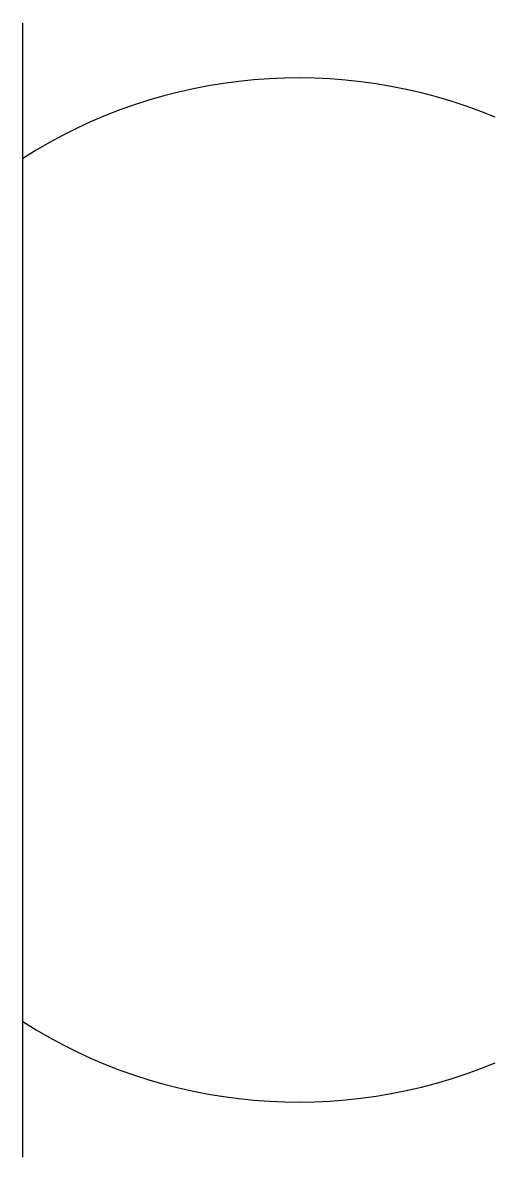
# Model space of a CAD drawing. Header units: millimetres. Extents: x 0 to 10, y -2 to 22.
import ezdxf

# ---------------------------------------------------------------- set-up
doc = ezdxf.new("R2010")
doc.units = ezdxf.units.MM
doc.layers.get('0').update_dxf_attribs({"lineweight": 25})

msp = doc.modelspace()

# ---------------------------------------------------------------- linework, layer by layer
msp.add_line((0, -2), (0, 22))
for start, end in [(67.3801, 122.579), (237.421, 292.6199)]:
    msp.add_arc((5.833, 10), 10.833, start, end)

doc.saveas('drawing.dxf')
